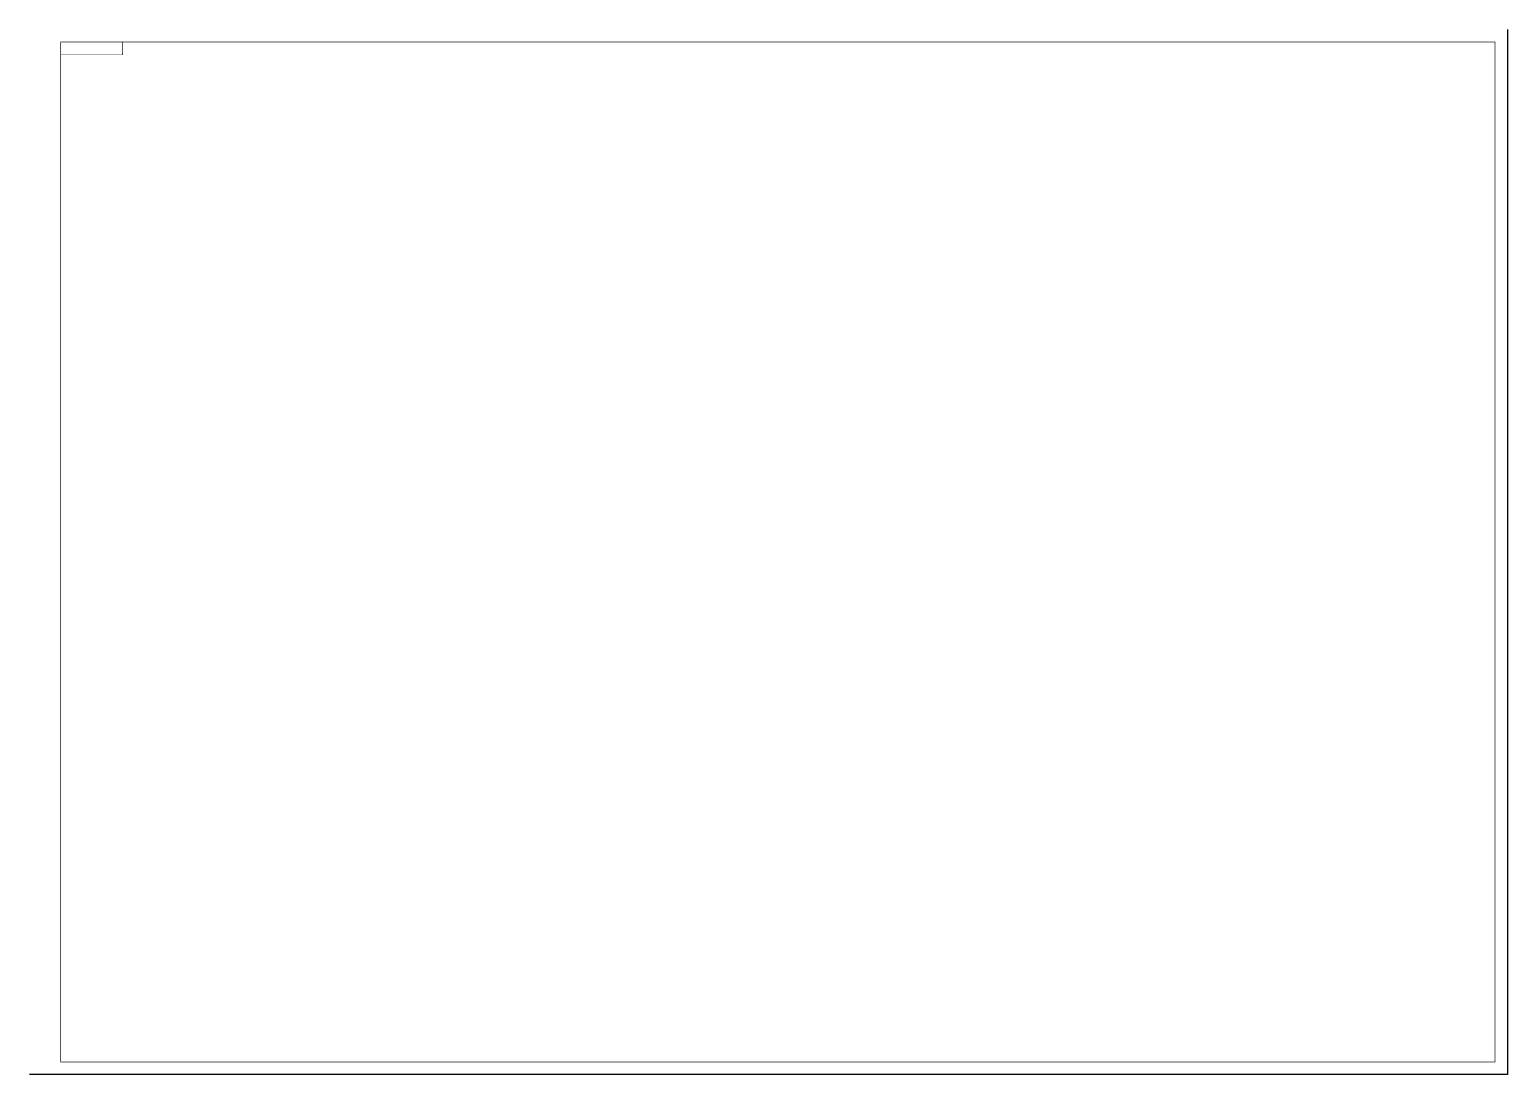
# Model space of a CAD drawing. Extents: x -25 to 1164, y -10 to 831.
import ezdxf

# ---------------------------------------------------------------- set-up
doc = ezdxf.new("R2010")
doc.units = 0
doc.layers.get('0').update_dxf_attribs({"linetype": 'CONTINUOUS'})

msp = doc.modelspace()

# ---------------------------------------------------------------- linework, layer by layer
at = {"color": 0}
for p, q in [((1164, 831), (1164, -10)), ((1164, -10), (-25, -10))]:
    msp.add_line(p, q, dxfattribs=at)
at = {"color": 0, "const_width": 0.6}
msp.add_lwpolyline([(0, 0), (0, 821), (1154, 821), (1154, 0)], close=True, dxfattribs=at)
at = {"color": 0, "const_width": 0.3}
msp.add_lwpolyline([(49.9, 820.6), (49.9, 810.7), (0.2, 810.7)], dxfattribs=at)

doc.saveas('drawing.dxf')
